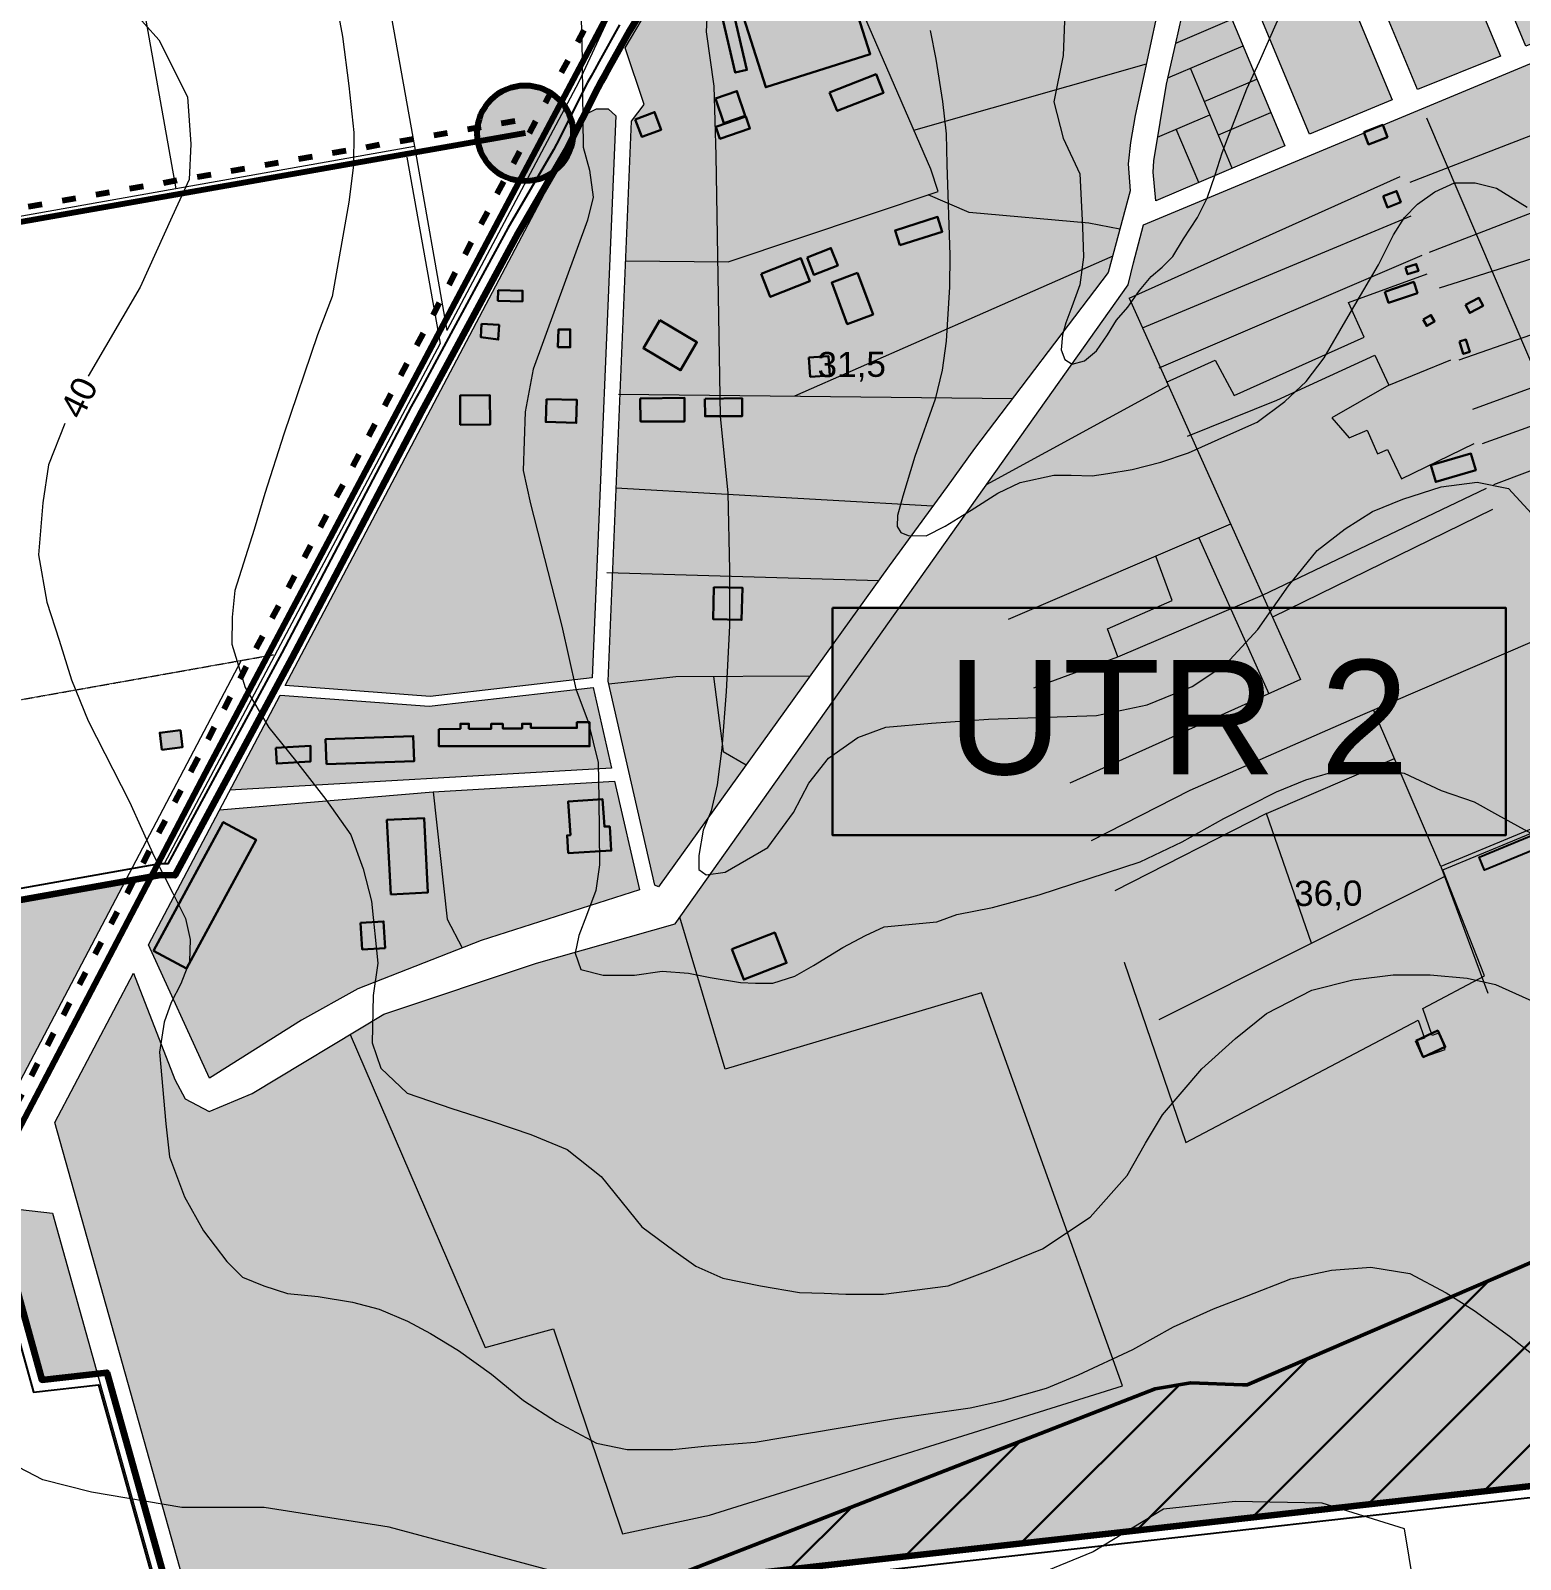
# Model space of a CAD drawing. Header units: metres. Extents: x 783184 to 1587399, y 282652 to 580595.
# Drawn here: x 786606 to 787257, y 288740 to 289409 of the extents above; entities that cross this region are included whole.
import ezdxf

# ---------------------------------------------------------------- set-up
doc = ezdxf.new("R2010")
doc.units = ezdxf.units.M
doc.header["$LTSCALE"] = 0.5
doc.linetypes.add('ACAD_ISO03W100', pattern=[30, 12, -18])
doc.linetypes.add('CACHE', pattern=[0.375, 0.25, -0.125])
for name, color, linetype in [('atrageri in intravilan', 18, 'CONTINUOUS'), ('cladiri', 18, 'CONTINUOUS'), ('curbe  de nivelI', 7, 'CONTINUOUS'), ('Limita intravilan existent', 1, 'CONTINUOUS'), ('Limita intravilan propus', 5, 'CONTINUOUS'), ('locuinte si functiuni complementare', 51, 'CONTINUOUS'), ('proprietati extravilan', 7, 'CONTINUOUS'), ('strazi', 7, 'CONTINUOUS'), ('UTR-uri', 7, 'CONTINUOUS'), ('zona unitati industriale depozite', 15, 'CONTINUOUS')]:
    doc.layers.add(name, color=color, linetype=linetype)
doc.layers.add('cote de nivel', color=1, linetype='CONTINUOUS', lineweight=211)
doc.layers.add('Limite proprietati', color=7, linetype='CONTINUOUS', lineweight=5)
doc.styles.add('arial', font='arial.ttf')
doc.styles.add('WMF-Arial0', font='arial.ttf')

msp = doc.modelspace()

# ---------------------------------------------------------------- hatches: boundary and pattern name
at = {"layer": 'atrageri in intravilan', "lineweight": 30, "true_color": 0xffff66}
h = msp.add_hatch(color=51, dxfattribs=at)
h.paths.add_polyline_path([(788421.64848, 288692.34074), (788480.03939, 288685.23104), (788449.1149, 288431.12827), (788390.72823, 288438.17795)], flags=16)
h.paths.add_polyline_path([(789205.99579, 288962.99819), (789206, 288963), (789194.05, 288959.03), (789118.207, 288933.778), (789071.37, 288918.21), (789063.31, 288915.83), (789063.613, 288971.336), (789059.614, 288971.072), (788878.326, 288895.203), (788871.44, 288900.603), (788821.57, 288906.577), (788802.624, 288908.883), (788764.734, 288913.497), (788745.789, 288915.803), (788582.041, 288935.74), (788591.617, 289015.501), (788597.377, 289062.912), (788612.11, 289183.987), (788548.504, 289191.669), (788549.12, 289195.57), (788417.838, 289211.524), (788386.476, 289215.337), (788337.294, 289221.283), (788180.494, 289240.381), (788241.358, 289454.166), (788249.192, 289481.68), (788250.642, 289486.73), (788238.148, 289487.851), (788204.822, 289647.766), (788204.006, 289651.681), (788195.829, 289690.918), (788190.628, 289715.876), (788185.41, 289740.28), (788184.617, 289744.119), (788170.796, 289811.038), (788159.088, 289808.422), (788015.651, 289776.364), (788001.381, 289773.174), (787997.65, 289783.17), (787988.318, 289807.209), (787796.905, 289764.427), (787791.294, 289789.502), (787787.44, 289815.376), (787783.407, 289841.652), (787965.934, 289882.487), (787958.828, 289908.791), (787779.305, 289868.339), (787774.014, 289867.525), (787775.49, 289856.71), (787778.47, 289834.84), (787781.595, 289811.913), (787571.421, 289740.26), (787553.383, 289732.746), (787631.7, 289544.64), (787608.84, 289535.63), (787585.93, 289526.6), (787507.97, 289713.83), (787485.19, 289704.34), (787562.96, 289517.54), (787539.94, 289508.47), (787462.35, 289694.83), (787439.456, 289685.291), (787416.51, 289675.73), (787393.51, 289666.152), (787370.45, 289656.55), (787447.31, 289471.95), (787424.013, 289462.769), (787400.66, 289453.563), (787353.79, 289435.09), (787277.67, 289617.9), (787254.34, 289608.18), (787230.941, 289598.435), (787227.248, 289596.898), (787302.946, 289415.079), (787293.898, 289411.453), (787322.221, 289346.791), (787339.603, 289307.461), (787348.5, 289287.332), (787353.755, 289275.441), (787362.648, 289255.319), (787366.286, 289247.087), (787370.733, 289237.026), (787375.179, 289226.965), (787378.817, 289218.733), (787396.806, 289178.031), (787419.66, 289126.319), (787421.614, 289122.792), (787422.725, 289116.6), (787422.329, 289110.251), (787419.868, 289103.345), (787415.979, 289097.709), (787407.148, 289092.62), (787379.317, 289080.333), (787336.945, 289062.896), (787372.257, 288980.26), (787394.829, 288927.44), (787379.415, 288920.793), (787137.935, 288816.67), (787135.86, 288816.74), (787113.375, 288817.502), (787097.78, 288814.971), (786878.037, 288729.341), (787074.636, 288751.44), (787346.292, 288781.976), (787350.201, 288782.834), (787343.791, 288812.025), (787337.209, 288841.996), (787328.51, 288881.613), (787408.973, 288915.919), (787399.226, 288938.991), (787954.426, 289063.877), (787972.85, 288984.98), (787979.83, 288955.093), (787990.289, 288910.303), (787995.266, 288888.988), (787998.75, 288874.072), (788014.409, 288807.013), (788023.518, 288768.009), (787999.667, 288683.724), (787978.846, 288610.144), (787939.732, 288471.919), (787930.909, 288440.739), (787923.6, 288414.91), (787921.44, 288407.26), (787907.12, 288356.65), (787904.95, 288349), (787897.604, 288323.044), (787879.159, 288257.859), (787874.035, 288239.752), (787885.501, 288238.721), (788061.315, 288216.773), (788230.544, 288195.648), (788429.101, 288171.667), (788468.816, 288166.871), (788478.741, 288165.672), (788498.598, 288163.274), (788537.02102, 288158.63362), (788569.95822, 288426.65355), (788652.68151, 288416.6228), (788619.74931, 288148.64246), (788677.3, 288141.692), (788756.723, 288132.099), (788789.7, 288128.12), (788796.65, 288127.28), (788827.275, 288123.567), (788926.553, 288111.576), (789012.881, 288137.047), (789068.127, 288129.499), (789083.31118, 288121.55122), (789094.455, 288127.807), (789103.075, 288132.453), (789127.634, 288124.887), (789151.132, 288132.626), (789166.299, 288150.252), (789179.942, 288183.009), (789176.819, 288188.874), (789190.756, 288226.037), (789195.26, 288239.75), (789204.279, 288273.374), (789226.302, 288332.092), (789286.986, 288459.931), (789309.743, 288523.326), (789311.277, 288576.843), (789242.532, 288741.085)])
at = {"layer": 'atrageri in intravilan', "lineweight": 30}
h = msp.add_hatch(dxfattribs=at)
h.set_pattern_fill('ANSI31', color=6, scale=10, style=0)
h.set_pattern_definition([(45, (11292.32, 0), (-22.4506403, 22.4506403), [])])
h.paths.add_polyline_path([(788591.617, 289015.501), (788597.377, 289062.912), (788612.11, 289183.987), (788548.504, 289191.669), (788549.12, 289195.57), (788417.838, 289211.524), (788386.476, 289215.337), (788337.294, 289221.283), (788180.494, 289240.381), (788241.358, 289454.166), (788249.192, 289481.68), (788250.642, 289486.73), (788238.148, 289487.851), (788204.822, 289647.766), (788204.006, 289651.681), (788195.829, 289690.918), (788190.628, 289715.876), (788185.41, 289740.28), (788184.617, 289744.119), (788170.796, 289811.038), (788159.088, 289808.422), (788015.651, 289776.364), (788001.381, 289773.174), (787997.65, 289783.17), (787988.318, 289807.209), (787796.905, 289764.427), (787791.294, 289789.502), (787787.44, 289815.376), (787783.407, 289841.652), (787965.934, 289882.487), (787958.828, 289908.791), (787779.305, 289868.339), (787774.014, 289867.525), (787775.49, 289856.71), (787778.47, 289834.84), (787781.595, 289811.913), (787571.421, 289740.26), (787553.383, 289732.746), (787631.7, 289544.64), (787608.84, 289535.63), (787585.93, 289526.6), (787507.97, 289713.83), (787485.19, 289704.34), (787562.96, 289517.54), (787539.94, 289508.47), (787462.35, 289694.83), (787439.456, 289685.291), (787416.51, 289675.73), (787393.51, 289666.152), (787370.45, 289656.55), (787447.31, 289471.95), (787424.013, 289462.769), (787400.66, 289453.563), (787353.79, 289435.09), (787277.67, 289617.9), (787254.34, 289608.18), (787230.941, 289598.435), (787227.248, 289596.898), (787302.946, 289415.079), (787293.898, 289411.453), (787322.221, 289346.791), (787339.603, 289307.461), (787348.5, 289287.332), (787353.755, 289275.441), (787362.648, 289255.319), (787366.286, 289247.087), (787370.733, 289237.026), (787375.179, 289226.965), (787378.817, 289218.733), (787396.806, 289178.031), (787419.66, 289126.319), (787421.614, 289122.792), (787422.725, 289116.6), (787422.329, 289110.251), (787419.868, 289103.345), (787415.979, 289097.709), (787407.148, 289092.62), (787379.317, 289080.333), (787336.945, 289062.896), (787372.257, 288980.26), (787394.829, 288927.44), (787379.415, 288920.793), (787137.935, 288816.67), (787135.86, 288816.74), (787113.375, 288817.502), (787097.78, 288814.971), (786878.037, 288729.341), (787074.636, 288751.44), (787346.292, 288781.976), (787350.201, 288782.834), (787343.791, 288812.025), (787337.209, 288841.996), (787328.51, 288881.613), (787408.973, 288915.919), (787399.226, 288938.991), (787954.426, 289063.877), (787972.85, 288984.98), (787979.83, 288955.093), (787990.289, 288910.303), (787995.266, 288888.988), (787998.75, 288874.072), (788014.409, 288807.013), (788023.518, 288768.009), (787999.667, 288683.724), (787978.846, 288610.144), (787939.732, 288471.919), (787930.909, 288440.739), (787923.6, 288414.91), (787921.44, 288407.26), (787907.12, 288356.65), (787904.95, 288349), (787897.604, 288323.044), (787879.159, 288257.859), (787874.035, 288239.752), (787885.501, 288238.721), (788061.315, 288216.773), (788230.544, 288195.648), (788429.101, 288171.667), (788468.816, 288166.871), (788478.741, 288165.672), (788498.598, 288163.274), (788537.02102, 288158.63362), (788569.95822, 288426.65355), (788652.68151, 288416.6228), (788619.74931, 288148.64246), (788677.3, 288141.692), (788756.723, 288132.099), (788789.7, 288128.12), (788796.65, 288127.28), (788827.275, 288123.567), (788926.553, 288111.576), (789012.881, 288137.047), (789068.127, 288129.499), (789086.82378, 288119.71264), (789103.075, 288132.453), (789127.634, 288124.887), (789151.132, 288132.626), (789166.299, 288150.252), (789179.942, 288183.009), (789176.819, 288188.874), (789190.756, 288226.037), (789204.279, 288273.374), (789226.302, 288332.092), (789286.986, 288459.931), (789309.743, 288523.326), (789311.277, 288576.843), (789242.30106, 288742.48767), (789215.76073, 288903.68805), (789205.99508, 288962.99788), (789206, 288963), (789194.05, 288959.03), (789118.207, 288933.778), (789071.37, 288918.21), (789063.31, 288915.83), (789063.613, 288971.336), (789059.614, 288971.072), (788878.326, 288895.203), (788871.44, 288900.603), (788821.57, 288906.577), (788802.624, 288908.883), (788783.679, 288911.19), (788764.734, 288913.497), (788745.789, 288915.803), (788582.041, 288935.74)])
h.paths.add_polyline_path([(788421.64848, 288692.34074), (788480.03939, 288685.23104), (788449.1149, 288431.12827), (788390.72823, 288438.17795)], flags=16)
at = {"layer": 'cladiri', "lineweight": 30}
for color, points in [(0, [(786973.10299, 289398.50219), (786961.15313, 289436.09524), (786915.49181, 289421.58069), (786927.44167, 289383.98764)]), (0, [(786978.89836, 289381.542), (786975.70936, 289389.73039), (786955.30016, 289381.78196), (786958.73825, 289373.69058)]), (256, [(786917.3088, 289165.11758), (786904.78533, 289165.47563), (786904.38614, 289151.51301), (786916.90961, 289151.15496)]), (256, [(786671.50831, 289102.89074), (786662.50596, 289101.78444), (786663.41938, 289094.35158), (786672.42173, 289095.45788)]), (256, [(786859.21429, 289060.78944), (786856.88662, 289060.78944), (786856.03697, 289072.79318), (786840.98545, 289071.7278), (786842.02511, 289057.03969), (786840.58357, 289056.93766), (786841.06389, 289049.12756), (786859.8604, 289050.28355)]), (256, [(786931.3623, 289014.41443), (786912.67365, 289007.14115), (786917.83515, 288993.87872), (786936.52379, 289001.152)]), (0, [(787211.67012, 288967.15684), (787214.94636, 288960.00175), (787224.56152, 288964.40443), (787221.28528, 288971.55952)])]:
    msp.add_hatch(color=color, dxfattribs=at).paths.add_polyline_path(points)
h = msp.add_hatch(color=0, dxfattribs=at)
h.paths.add_polyline_path([(786873.27035, 289362.31119), (786881.68299, 289365.46285), (786878.80975, 289373.13232), (786870.39711, 289369.98066)])
h.paths.add_polyline_path([(786907.37731, 289419.11927), (786914.09735, 289390.4342), (786919.22326, 289391.63504), (786912.50322, 289420.32012)])
h = msp.add_hatch(color=0, dxfattribs=at)
h.paths.add_polyline_path([(786914.83436, 289382.36439), (786905.41919, 289379.1653), (786909.08983, 289368.36234), (786918.50499, 289371.56143)])
h.paths.add_polyline_path([(786905.6176, 289366.77658), (786907.40959, 289361.50264), (786920.50633, 289365.95266), (786918.71434, 289371.2266)])
h = msp.add_hatch(color=0, dxfattribs=at)
h.paths.add_polyline_path([(787197.19515, 289367.52753), (787189.00733, 289364.37039), (787191.05761, 289359.05312), (787199.24543, 289362.21026)])
h.paths.add_polyline_path([(787203.24102, 289338.62959), (787197.35156, 289336.33348), (787199.23027, 289331.51465), (787205.11972, 289333.81076)])
h.paths.add_polyline_path([(787211.865, 289306.73175), (787207.11601, 289305.26326), (787208.04361, 289302.26345), (787212.79261, 289303.73194)])
h.paths.add_polyline_path([(787210.75096, 289298.91569), (787198.1315, 289294.63822), (787199.77664, 289289.78468), (787212.39611, 289294.06215)])
h.paths.add_polyline_path([(787235.75139, 289223.83415), (787218.25421, 289218.74899), (787220.36187, 289211.49686), (787237.85906, 289216.58203)])
h = msp.add_hatch(color=256, dxfattribs=at)
h.paths.add_polyline_path([(787002.55394, 289327.36516), (786984.02044, 289321.41691), (786986.10943, 289314.90808), (787004.64292, 289320.85632)])
h.paths.add_polyline_path([(786967.57409, 289302.87444), (786956.27604, 289298.65177), (786963.07326, 289280.46536), (786974.3713, 289284.68803)])
h.paths.add_polyline_path([(786958.91802, 289306.04584), (786955.94124, 289313.69132), (786945.52562, 289309.63599), (786948.50239, 289301.99051)])
h.paths.add_polyline_path([(786942.81597, 289309.26303), (786925.46645, 289302.38277), (786929.44088, 289292.36069), (786946.7904, 289299.24095)])
h.paths.add_polyline_path([(786954.86738, 289266.47104), (786946.33649, 289265.92894), (786946.87768, 289257.41243), (786955.40857, 289257.95453)])
h.paths.add_polyline_path([(786917.12139, 289248.07619), (786900.79325, 289247.85583), (786900.89674, 289240.18771), (786917.12139, 289240.18771)])
h.paths.add_polyline_path([(786891.90151, 289248.29275), (786872.52363, 289247.89719), (786872.72708, 289237.93066), (786891.90151, 289237.93066)])
h.paths.add_polyline_path([(786897.37992, 289272.53649), (786881.14048, 289282.11656), (786873.9356, 289269.90337), (786890.17504, 289260.3233)])
h = msp.add_hatch(color=256, dxfattribs=at)
h.paths.add_polyline_path([(786810.87428, 289280.07446), (786803.20709, 289280.5148), (786802.87329, 289274.70273), (786810.50992, 289273.73037)])
h.paths.add_polyline_path([(786821.15322, 289295.07339), (786810.48824, 289295.35412), (786810.36449, 289290.65299), (786821.02947, 289290.37227)])
h = msp.add_hatch(color=0, dxfattribs=at)
h.paths.add_polyline_path([(787218.305, 289284.42391), (787214.8887, 289282.52781), (787216.48883, 289279.64478), (787219.90513, 289281.54088)])
h.paths.add_polyline_path([(787233.59198, 289273.73131), (787230.76608, 289272.85128), (787232.4439, 289267.46354), (787235.2698, 289268.34357)])
h.paths.add_polyline_path([(787239.26932, 289291.93219), (787233.397, 289288.81928), (787235.22813, 289285.36495), (787241.10045, 289288.47786)])
h = msp.add_hatch(color=256, dxfattribs=at)
h.paths.add_polyline_path([(786806.82732, 289249.38164), (786793.76303, 289249.24001), (786793.90156, 289236.46124), (786806.96585, 289236.60287)])
h.paths.add_polyline_path([(786844.91392, 289247.29496), (786831.56884, 289247.71205), (786831.25619, 289237.70841), (786844.60127, 289237.29133)])
h.paths.add_polyline_path([(786841.9937, 289278.13101), (786836.85146, 289278.13101), (786836.5744, 289270.35242), (786841.9937, 289270.35242)])
h = msp.add_hatch(color=256, dxfattribs=at)
h.paths.add_polyline_path([(786728.44143, 289096.06078), (786713.24189, 289095.1432), (786713.65386, 289088.31914), (786728.44143, 289089.23025)])
h.paths.add_polyline_path([(786773.33273, 289100.35457), (786734.9728, 289098.92767), (786735.37902, 289088.00707), (786773.73895, 289089.43398)])
h.paths.add_polyline_path([(786850.39232, 289106.40443), (786844.90468, 289106.40443), (786844.90468, 289103.8907), (786824.78271, 289103.8907), (786824.78271, 289105.71865), (786820.89463, 289105.71865), (786820.89463, 289103.66211), (786812.4332, 289103.66211), (786812.4332, 289105.71865), (786807.40363, 289105.71865), (786807.40363, 289103.54821), (786797.68436, 289103.54821), (786797.68436, 289105.71865), (786793.91264, 289105.71865), (786793.91264, 289103.54821), (786784.53692, 289103.43352), (786784.53692, 289095.89314), (786850.39232, 289095.89314)])
h = msp.add_hatch(color=256, dxfattribs=at)
h.paths.add_polyline_path([(786778.02565, 289064.47291), (786761.80873, 289063.65586), (786763.44893, 289031.10095), (786779.66585, 289031.918)])
h.paths.add_polyline_path([(786760.36063, 289019.27505), (786750.30888, 289018.70076), (786751.01921, 289007.07652), (786761.02491, 289007.64818)])
h.paths.add_polyline_path([(786704.6207, 289054.9948), (786690.26066, 289062.76635), (786659.81727, 289006.51392), (786674.17731, 288998.74238)])
at = {"layer": 'locuinte si functiuni complementare', "lineweight": 30}
h = msp.add_hatch(color=256, dxfattribs=at)
h.paths.add_polyline_path([(787225.09324, 289591.66708), (787187.36716, 289575.96039), (787259.77257, 289402.05243), (787297.68435, 289417.3097)])
h.paths.add_polyline_path([(787176.29005, 289571.34859), (787140.24964, 289556.34362), (787212.4095, 289383.0223), (787248.63688, 289397.57819)])
h.paths.add_polyline_path([(787129.17141, 289551.73136), (787103.25748, 289540.94247, 0.301780624), (787097.7235, 289525.61293), (787165.22512, 289363.48019), (787201.29492, 289378.49736)])
h = msp.add_hatch(color=256, dxfattribs=at)
h.paths.add_polyline_path([(786904.57587, 289126.3198), (786888.09, 289126.22), (786858.79192, 289123.0641), (786878.90931, 289035.15994), (786880.55501, 289034.47153), (786918.85302, 289087.72318), (786908.89, 289093.54)])
h.paths.add_polyline_path([(786946.79509, 289126.57537), (786904.57587, 289126.3198), (786908.89, 289093.54), (786918.85302, 289087.72318)])
h.paths.add_polyline_path([(786976.85081, 289168.3665), (786860.48298, 289171.71679), (786858.48987, 289124.3839), (786858.79192, 289123.0641), (786888.09, 289126.22), (786946.79509, 289126.57537)])
h.paths.add_polyline_path([(787000.54386, 289201.03581), (786862.04909, 289208.90907), (786860.48298, 289171.71679), (786976.85081, 289168.3665), (786981.46693, 289174.785)])
h.paths.add_polyline_path([(787035.3575, 289247.93382), (786863.77037, 289249.78658), (786862.04909, 289208.90907), (787000.54386, 289201.03581), (787006.71706, 289209.53045), (787018.70746, 289226.02983)])
h.paths.add_polyline_path([(787077.20269, 289302.9833), (787079.13496, 289310.19465), (786940.03963, 289248.96304), (787035.3575, 289247.93382)])
h.paths.add_polyline_path([(787079.13496, 289310.19465), (787082.28633, 289321.9557), (787068.73868, 289324.54549), (787016.36663, 289329.22464), (786998.44036, 289336.99552), (786972.33214, 289328.23467), (786910.94479, 289307.6356), (786866.22424, 289308.06164), (786863.77037, 289249.78658), (786940.03963, 289248.96304)])
h.paths.add_polyline_path([(787085.85489, 289350.48846), (787086.90531, 289359.9187), (787088.89754, 289371.63715), (787092.4743, 289387.81596), (787093.86582, 289394.29739), (786992.18236, 289365.31408), (786999.60247, 289348.23247), (787002.87391, 289338.48324), (786998.44036, 289336.99552), (787016.36663, 289329.22464), (787068.73868, 289324.54549), (787082.28633, 289321.9557), (787086.77479, 289338.70687)])
h.paths.add_polyline_path([(787093.86582, 289394.29739), (787101.38939, 289429.34054), (787102.15893, 289444.78211), (787100.30584, 289458.85056), (787100.62443, 289464.40921), (787092.78916, 289486.42305), (787090.14647, 289498.88147), (787086.7745, 289508.92506), (787071.73122, 289499.67118), (787056.01317, 289489.57526), (787069.41608, 289477.07979), (787079.77232, 289455.52524), (786972.95846, 289409.56887), (786992.18236, 289365.31408)])
h.paths.add_polyline_path([(787079.77232, 289455.52524), (787069.41608, 289477.07979), (787056.01317, 289489.57526), (787030.08091, 289469.78324), (787028.11385, 289466.10648), (786997.92555, 289438.59794), (786969.31554, 289417.95512), (786972.95846, 289409.56887)])
at = {"layer": 'locuinte si functiuni complementare', "linetype": 'ByBlock', "lineweight": 30}
h = msp.add_hatch(color=51, dxfattribs=at)
h.paths.add_polyline_path([(787106.91638, 289365.63294), (787098.78292, 289362.15031), (787097.07652, 289351.85773), (787096.78871, 289346.92668), (787098.03539, 289334.30989), (787116.87445, 289342.3765)])
h.paths.add_polyline_path([(787121.62882, 289371.93259), (787106.91638, 289365.63294), (787116.87445, 289342.3765), (787131.35301, 289348.57601)])
h.paths.add_polyline_path([(787142.18921, 289387.58915), (787119.20738, 289377.74866), (787131.35301, 289348.57601), (787154.33485, 289358.4165)])
h.paths.add_polyline_path([(787113.13456, 289392.33498), (787103.25376, 289388.10417), (787102.6231, 289385.31332), (787098.78292, 289362.15031), (787121.62882, 289371.93259)])
h.paths.add_polyline_path([(787136.11639, 289402.17547), (787113.13456, 289392.33498), (787119.20738, 289377.74866), (787142.18921, 289387.58915)])
h.paths.add_polyline_path([(787136.11639, 289402.17547), (787131.27351, 289413.80761), (787106.68269, 289403.27817), (787103.25376, 289388.10417)])
h.paths.add_polyline_path([(787123.8018, 289431.75395), (787111.98345, 289426.83353), (787106.68269, 289403.27817), (787131.27351, 289413.80761)])
at = {"layer": 'locuinte si functiuni complementare', "lineweight": 30}
h = msp.add_hatch(color=256, dxfattribs=at)
h.paths.add_polyline_path([(786615.57135, 288891.68451), (786601.60011, 288893.37146), (786593.93842, 288879.76562), (786610.952, 288818.891), (786635.15039, 288821.63195)])
h.paths.add_polyline_path([(786834.67376, 288841.17512), (786804.79557, 288832.98426), (786745.70355, 288969.79602), (786702.91862, 288944.07344), (786684.14686, 288936.20982), (786673.62226, 288941.79953), (786669.07108, 288950.23182), (786651.03599, 288996.68021), (786616.60404, 288931.33892), (786690.0208, 288669.82152, 0.455149755), (786698.19687, 288665.94387), (786814.19383, 288716.55371, -0.479514746), (786822.48101, 288712.2093), (786823.17041, 288708.6948), (786878.037, 288729.341), (787097.78, 288814.971), (787113.375, 288817.502), (787135.86, 288816.74), (787137.935, 288816.67), (787379.415, 288920.793), (787394.829, 288927.44), (787372.257, 288980.26), (787336.945, 289062.896), (787379.317, 289080.333), (787407.148, 289092.62), (787415.979, 289097.709), (787419.868, 289103.345), (787422.329, 289110.251), (787422.725, 289116.6), (787421.614, 289122.792), (787419.66, 289126.319), (787396.806, 289178.031), (787378.817, 289218.733), (787375.179, 289226.965), (787370.733, 289237.026), (787366.286, 289247.087), (787362.648, 289255.319), (787353.755, 289275.441), (787348.5, 289287.332), (787339.603, 289307.461), (787322.221, 289346.791), (787295.28402, 289408.28869), (787092.65731, 289323.88738), (787088.21625, 289307.3131), (787085.90369, 289297.61874), (786889.83432, 289021.12359), (786909.71095, 288954.77482), (787021.75047, 288988.15186), (787083.47768, 288816.19588), (786902.9045, 288759.68358), (786864.83086, 288751.49272)])
h = msp.add_hatch(color=256, dxfattribs=at)
h.paths.add_polyline_path([(786861.89348, 289371.59871), (786858.49726, 289374.61186), (786853.41967, 289374.61186), (786849.01894, 289372.39118), (786717.28812, 289122.40645), (786780.7689, 289117.69373), (786851.54166, 289125.76101)])
h.paths.add_polyline_path([(786851.94875, 289121.58805), (786780.21662, 289113.41142), (786715.09569, 289118.24589), (786693.19368, 289076.68259), (786860.01253, 289086.35286)])
h.paths.add_polyline_path([(786861.32465, 289080.61947), (786782.04892, 289076.02396), (786788.12947, 289020.22472), (786794.76913, 289007.6932), (786803.01315, 289010.90773), (786872.2057, 289033.07411)])
h = msp.add_hatch(color=256, dxfattribs=at)
h.paths.add_polyline_path([(786647.16052, 289036.67034), (786408.14782, 288994.19986), (786428.65318, 288878.91077), (786578.16094, 288905.50213)])
h.paths.add_polyline_path([(786393.03914, 289079.14671), (786319.67667, 289066.09843), (786319.76, 289065.63), (786266.739, 289056.2), (786314.55773, 288787.34487), (786440.94108, 288809.82347)])
h.paths.add_polyline_path([(786380.17206, 289283.57713), (786284.03, 289266.48), (786319.67667, 289066.09843), (786415.81174, 289083.19705)])
at = {"layer": 'strazi', "lineweight": 80}
msp.add_hatch(color=255, dxfattribs=at).paths.add_polyline_path([(786843.15912, 289363.88824, 1), (786801.27706, 289363.88824, 1)])
at = {"layer": 'UTR-uri', "lineweight": 30}
msp.add_hatch(color=255, dxfattribs=at).paths.add_polyline_path([(787250.97571, 289056.95231), (787250.97571, 289156.4544), (786956.66333, 289156.4544), (786956.66333, 289056.95231)])
at = {"layer": 'zona unitati industriale depozite', "lineweight": 30}
msp.add_hatch(color=256, dxfattribs=at).paths.add_polyline_path([(786874.22875, 289376.44542), (786868.79652, 289369.14888), (786866.22424, 289308.06164), (786910.94479, 289307.6356), (786972.33214, 289328.23467), (787002.87391, 289338.48324), (786999.60247, 289348.23247), (786969.31554, 289417.95512), (786963.80371, 289440.15405), (786878.87339, 289422.98419), (786866.0255, 289401.26351)])
h = msp.add_hatch(color=256, dxfattribs=at)
h.paths.add_polyline_path([(786782.04892, 289076.02396), (786688.66406, 289068.08675), (786657.58038, 289009.09947), (786684.25584, 288950.78606), (786724.46838, 288976.1102), (786749.12306, 288989.89478), (786794.76913, 289007.6932), (786788.12947, 289020.22472)])
h.paths.add_polyline_path([(786889.83432, 289021.12359), (786887.80453, 289018.26119), (786827.27256, 289001.06618), (786760.48992, 288978.68569), (786745.70355, 288969.79602), (786804.79557, 288832.98426), (786834.67376, 288841.17512), (786864.83086, 288751.49272), (786902.9045, 288759.68358), (787083.47768, 288816.19588), (787021.75047, 288988.15186), (786909.71095, 288954.77482)])

# ---------------------------------------------------------------- linework, layer by layer
at = {"layer": 'cladiri', "color": 0, "lineweight": 30}
for points in [[(786915.49181, 289421.58069), (786961.15313, 289436.09524), (786973.10299, 289398.50219), (786927.44167, 289383.98764), (786915.49181, 289421.58069)], [(786907.37731, 289419.11927), (786914.09735, 289390.4342), (786919.22326, 289391.63504), (786912.50322, 289420.32012), (786907.37731, 289419.11927)], [(786955.30016, 289381.78196), (786975.70936, 289389.73039), (786978.89836, 289381.542), (786958.73825, 289373.69058), (786955.30016, 289381.78196)], [(786905.41919, 289379.1653), (786909.08983, 289368.36234), (786918.50499, 289371.56143), (786914.83436, 289382.36439), (786905.41919, 289379.1653)], [(786870.39711, 289369.98066), (786878.80975, 289373.13232), (786881.68299, 289365.46285), (786873.27035, 289362.31119), (786870.39711, 289369.98066)], [(786905.6176, 289366.77658), (786918.71434, 289371.2266), (786920.50633, 289365.95266), (786907.40959, 289361.50264), (786905.6176, 289366.77658)], [(787189.00733, 289364.37039), (787197.19515, 289367.52753), (787199.24543, 289362.21026), (787191.05761, 289359.05312), (787189.00733, 289364.37039)], [(787197.35156, 289336.33348), (787203.24102, 289338.62959), (787205.11972, 289333.81076), (787199.23027, 289331.51465), (787197.35156, 289336.33348)], [(787207.11601, 289305.26326), (787211.865, 289306.73175), (787212.79261, 289303.73194), (787208.04361, 289302.26345), (787207.11601, 289305.26326)], [(787198.1315, 289294.63822), (787210.75096, 289298.91569), (787212.39611, 289294.06215), (787199.77664, 289289.78468), (787198.1315, 289294.63822)], [(787233.397, 289288.81928), (787239.26932, 289291.93219), (787241.10045, 289288.47786), (787235.22813, 289285.36495), (787233.397, 289288.81928)], [(787214.8887, 289282.52781), (787218.305, 289284.42391), (787219.90513, 289281.54088), (787216.48883, 289279.64478), (787214.8887, 289282.52781)], [(787230.76608, 289272.85128), (787232.4439, 289267.46354), (787235.2698, 289268.34357), (787233.59198, 289273.73131), (787230.76608, 289272.85128)], [(787218.25421, 289218.74899), (787235.75139, 289223.83415), (787237.85906, 289216.58203), (787220.36187, 289211.49686), (787218.25421, 289218.74899)], [(787211.67012, 288967.15684), (787221.28528, 288971.55952), (787224.56152, 288964.40443), (787214.94636, 288960.00175), (787211.67012, 288967.15684)]]:
    msp.add_lwpolyline(points, dxfattribs=at)
at = {"layer": 'cladiri', "lineweight": 30}
for points in [[(786986.10943, 289314.90808), (787004.64292, 289320.85632), (787002.55394, 289327.36516), (786984.02044, 289321.41691), (786986.10943, 289314.90808)], [(786945.52562, 289309.63599), (786955.94124, 289313.69132), (786958.91802, 289306.04584), (786948.50239, 289301.99051), (786945.52562, 289309.63599)], [(786925.46645, 289302.38277), (786942.81597, 289309.26303), (786946.7904, 289299.24095), (786929.44088, 289292.36069), (786925.46645, 289302.38277)], [(786967.57409, 289302.87444), (786974.3713, 289284.68803), (786963.07326, 289280.46536), (786956.27604, 289298.65177), (786967.57409, 289302.87444)], [(786810.48824, 289295.35412), (786821.15322, 289295.07339), (786821.02947, 289290.37227), (786810.36449, 289290.65299), (786810.48824, 289295.35412)], [(786803.20709, 289280.5148), (786810.87428, 289280.07446), (786810.50992, 289273.73037), (786802.87329, 289274.70273), (786803.20709, 289280.5148)], [(786836.5744, 289270.35242), (786836.85146, 289278.13101), (786841.9937, 289278.13101), (786841.9937, 289270.35242), (786836.5744, 289270.35242)], [(786881.14048, 289282.11656), (786897.37992, 289272.53649), (786890.17504, 289260.3233), (786873.9356, 289269.90337), (786881.14048, 289282.11656)], [(786946.33649, 289265.92894), (786946.87768, 289257.41243), (786955.40857, 289257.95453), (786954.86738, 289266.47104), (786946.33649, 289265.92894)], [(786793.90156, 289236.46124), (786793.76303, 289249.24001), (786806.82732, 289249.38164), (786806.96585, 289236.60287), (786793.90156, 289236.46124)], [(786831.56884, 289247.71205), (786844.91392, 289247.29496), (786844.60127, 289237.29133), (786831.25619, 289237.70841), (786831.56884, 289247.71205)], [(786872.52363, 289247.89719), (786891.90151, 289248.29275), (786891.90151, 289237.93066), (786872.72708, 289237.93066), (786872.52363, 289247.89719)], [(786900.89674, 289247.85722), (786917.12139, 289248.07619), (786917.12139, 289240.18771), (786900.89674, 289240.18771), (786900.79325, 289247.85583)], [(786904.78533, 289165.47563), (786917.3088, 289165.11758), (786916.90961, 289151.15496), (786904.38614, 289151.51301), (786904.78533, 289165.47563)], [(786784.53692, 289103.43352), (786793.91264, 289103.54821), (786793.91264, 289105.71865), (786797.68436, 289105.71865), (786797.68436, 289103.54821), (786807.40363, 289103.54821), (786807.40363, 289105.71865), (786812.4332, 289105.71865), (786812.4332, 289103.66211), (786820.89463, 289103.66211), (786820.89463, 289105.71865), (786824.78271, 289105.71865), (786824.78271, 289103.8907), (786844.90468, 289103.8907), (786844.90468, 289106.40443), (786850.39232, 289106.40443), (786850.39232, 289095.89314), (786784.53692, 289095.89314), (786784.53692, 289103.43352)], [(786735.37902, 289088.00707), (786773.73895, 289089.43398), (786773.33273, 289100.35457), (786734.9728, 289098.92767), (786735.37902, 289088.00707)], [(786713.24189, 289095.1432), (786728.44143, 289096.06078), (786728.44143, 289089.23025), (786713.65386, 289088.31914), (786713.24189, 289095.1432)], [(786841.06389, 289049.12756), (786859.8604, 289050.28355), (786859.21429, 289060.78944), (786856.88662, 289060.78944), (786856.03697, 289072.79318), (786840.98545, 289071.7278), (786842.02511, 289057.03969), (786840.58357, 289056.93766), (786841.06389, 289049.12756)], [(786763.44893, 289031.10095), (786761.80873, 289063.65586), (786778.02565, 289064.47291), (786779.66585, 289031.918), (786763.44893, 289031.10095)], [(786659.81727, 289006.51392), (786690.26066, 289062.76635), (786704.6207, 289054.9948), (786674.17731, 288998.74238), (786659.81727, 289006.51392)], [(786750.30888, 289018.70076), (786760.36063, 289019.27505), (786761.02491, 289007.64818), (786751.01921, 289007.07652), (786750.30888, 289018.70076)], [(786912.67365, 289007.14115), (786931.3623, 289014.41443), (786936.52379, 289001.152), (786917.83515, 288993.87872), (786912.67365, 289007.14115)]]:
    msp.add_lwpolyline(points, dxfattribs=at)
msp.add_lwpolyline([(786663.41938, 289094.35158), (786662.50596, 289101.78444), (786671.50831, 289102.89074), (786672.42173, 289095.45788), (786663.41938, 289094.35158)], close=True, dxfattribs=at)
at = {"layer": 'cladiri', "color": 0, "lineweight": 25}
msp.add_lwpolyline([(787284.79, 289059.56), (787241.74, 289041.78), (787239.39, 289047.46), (787282.44, 289065.23), (787284.79, 289059.56), (787284.79, 289059.56)], dxfattribs=at)
at = {"layer": 'curbe  de nivelI', "color": 21, "lineweight": 5}
for points in [[(786845.95752, 289433.6077), (786847.09753, 289405.202), (786847.64484, 289357.88766), (786850.38118, 289347.76839), (786852.02301, 289336.00818), (786849.5603, 289325.88894), (786825.75174, 289260.6945), (786822.19446, 289242.09693), (786821.37352, 289216.38859), (786824.65717, 289201.89344), (786838.35132, 289148.37026), (786844.37137, 289121.02094), (786849.84411, 289106.52579), (786854.22234, 289088.74873), (786854.49597, 289072.88613), (786854.77364, 289043.99632), (786853.13182, 289032.78309), (786849.02728, 289021.84338), (786845.74362, 289013.0916), (786844.10179, 289005.43377), (786846.5645, 288998.32296), (786856.41547, 288995.86151), (786870.09741, 288995.86151), (786882.13746, 288997.50245), (786893.63025, 288996.68198), (786903.20759, 288994.76752), (786916.34221, 288992.5796), (786922.90952, 288992.30611), (786930.57135, 288992.30611), (786940.14868, 288995.31453), (786948.35782, 288999.9639), (786961.21882, 289007.89522), (786971.06978, 289013.0916), (786979.27892, 289016.92049), (787002.26451, 289019.10845), (787011.02091, 289022.39036), (787026.6183, 289025.39879), (787047.06418, 289030.86677), (787091.1199, 289045.36192), (787109.45363, 289054.1137), (787127.78736, 289064.23294), (787150.77295, 289075.99315), (787163.63395, 289081.18953), (787179.50497, 289085.83893), (787193.7341, 289086.11242), (787206.5951, 289084.19796), (787222.73974, 289076.54017), (787237.24257, 289071.61728), (787247.36716, 289065.87392), (787283.63356, 289045.89143)], [(786738.6948, 289425.93168), (786742.40399, 289406.25496), (786745.12491, 289384.63346), (786747.40748, 289364.24382), (786747.12212, 289349.98534), (786745.12491, 289333.73068), (786737.85551, 289292.55664), (786731.43576, 289275.73164), (786716.74221, 289232.29954), (786708.46792, 289206.34907), (786703.76009, 289190.66474), (786695.31847, 289163.96835), (786694.17817, 289152.3433), (786693.95009, 289140.49031), (786699.87969, 289121.57116), (786710.1425, 289104.01963), (786721.77369, 289089.65932), (786735.02913, 289072.66048), (786745.97616, 289057.16044), (786751.44961, 289042.34421), (786755.0986, 289028.2118), (786757.83536, 289001.08675), (786755.78282, 288986.95434), (786755.32745, 288966.29353), (786759.20451, 288955.12439), (786770.60763, 288944.18316), (786790.22101, 288937.57287), (786808.00987, 288931.87433), (786824.65842, 288926.17576), (786840.62276, 288919.56547), (786855.44685, 288907.71248), (786873.33402, 288885.71133), (786887.24582, 288875.45395), (786896.82447, 288868.61568), (786908.68372, 288863.37302), (786925.1042, 288859.9539), (786942.20884, 288856.99067), (786952.9278, 288856.76269), (786962.50639, 288856.30681), (786978.92693, 288856.30681), (787007.20661, 288859.9539), (787025.90776, 288867.02007), (787048.48698, 288876.13776), (787069.24067, 288890.0422), (787085.43308, 288908.27754), (787093.41528, 288922.40995), (787100.94133, 288934.71882), (787118.07253, 288954.85178), (787132.89656, 288968.0724), (787146.35227, 288979.01363), (787166.19366, 288989.27101), (787184.2106, 288993.82982), (787201.77138, 288995.88131), (787217.96385, 288995.88131), (787234.15626, 288994.51367), (787246.4716, 288991.77837), (787264.03239, 288983.80042)], [(786649.56155, 289418.77077), (786662.07347, 289404.79429), (786674.58533, 289379.78377), (786676.05732, 289359.18689), (786675.32129, 289343.7392), (786667.96139, 289327.55597), (786653.97753, 289296.66063), (786631.16178, 289257.67363)], [(786902.12106, 289423.49675), (786901.41427, 289408.19111), (786904.73568, 289384.52511), (786905.67804, 289354.14929), (786907.56593, 289240.05098), (786910.88144, 289206.72683), (786911.58823, 289172.81892), (786911.58823, 289148.56534), (786910.17465, 289119.8378), (786908.28284, 289094.98708), (786906.16248, 289078.97502), (786903.57096, 289067.67239), (786900.03702, 289059.19541), (786898.15223, 289048.12825), (786898.15223, 289042.00596), (786901.4506, 289039.65126), (786909.69642, 289040.82861), (786928.30854, 289051.6603), (786939.61715, 289066.96595), (786946.21382, 289079.68143), (786954.93091, 289090.74858), (786967.6531, 289099.69651), (786979.90407, 289104.17047), (786999.92977, 289106.05423), (787024.90293, 289107.70256), (787072.02215, 289109.35085), (787094.16816, 289114.06028), (787113.95828, 289122.06633), (787128.56519, 289131.72066), (787142.62807, 289146.89653), (787156.05704, 289165.96974), (787168.54365, 289181.51085), (787180.79462, 289190.92972), (787192.81002, 289198.46479), (787206.00342, 289203.88063), (787222.73075, 289209.29648), (787238.51567, 289211.41574), (787252.18027, 289208.59007), (787265.60925, 289193.99083)], [(787058.23088, 289416.75759), (787057.41953, 289397.90309), (787053.36262, 289377.62943), (787057.41953, 289361.81599), (787064.72191, 289346.20527), (787065.94719, 289322.95819), (787066.35284, 289309.78028), (787064.73013, 289297.61611), (787061.28176, 289288.08748), (787058.64481, 289280.9917), (787057.22486, 289275.72055), (787056.61633, 289269.23301), (787058.2391, 289264.97553), (787061.48458, 289262.94816), (787066.75855, 289264.36731), (787072.03245, 289268.82752), (787076.90071, 289275.72055), (787080.75479, 289282.20812), (787085.82587, 289287.88475), (787090.89695, 289295.18326), (787095.96803, 289301.26535), (787100.83628, 289305.32011), (787105.50172, 289309.98305), (787110.16709, 289317.68704), (787116.25241, 289327.01291), (787120.51213, 289335.52785), (787123.9605, 289345.66466), (787127.00316, 289355.39602), (787130.45147, 289364.51916), (787137.82192, 289383.31378), (787143.29871, 289395.27523), (787151.20963, 289413.11607)], [(786999.30564, 289408.86583), (787001.86905, 289396.29948), (787004.67661, 289377.75496), (787006.26353, 289363.60253), (787006.6297, 289350.30416), (787007.92138, 289310.67698), (787007.72623, 289296.82919), (787006.36024, 289273.03436), (787004.60396, 289260.35679), (787001.48168, 289247.67923), (786992.69152, 289222.57884), (786987.42268, 289205.22032), (786985.08097, 289196.83364), (786984.88583, 289191.95765), (786986.44696, 289189.42212), (786989.76438, 289188.05686), (786997.57008, 289187.86181), (787005.96126, 289192.15269), (787017.27951, 289199.17411), (787028.98805, 289206.58563), (787038.74523, 289211.26657), (787053.38091, 289214.3872), (787060.99146, 289214.3872), (787070.16315, 289214.19215), (787076.99313, 289215.16736), (787087.72602, 289216.92272), (787100.21513, 289220.04335), (787112.31395, 289224.13915), (787128.12054, 289231.35562), (787142.29203, 289237.62872), (787154.39092, 289246.60055), (787163.75775, 289255.37733), (787171.56344, 289265.71439), (787181.12542, 289282.09773), (787195.41154, 289306.38318), (787201.85124, 289319.45081), (787206.7298, 289327.05737), (787212.38892, 289332.90854), (787219.99947, 289338.36964), (787228.58574, 289342.27043), (787237.56235, 289342.27043), (787246.92918, 289339.92996), (787260.394, 289331.54327)], [(786621.04594, 289236.9743), (786613.81781, 289218.91348), (786611.28793, 289202.29751), (786609.48091, 289179.5409), (786613.09501, 289158.95156), (786618.51612, 289142.33558), (786623.93723, 289124.99722), (786631.16535, 289106.93637), (786649.23576, 289071.53716), (786660.10406, 289047.63173), (786668.20828, 289031.68509), (786673.77987, 289020.54772), (786675.80591, 289011.43534), (786675.55264, 289001.8167), (786671.75383, 288991.94497), (786667.44849, 288983.84506), (786664.4094, 288975.23891), (786662.38336, 288962.07661), (786665.1805, 288930.8042), (786666.70002, 288916.37629), (786673.28466, 288898.91088), (786681.64213, 288883.9767), (786691.77232, 288870.56125), (786698.61023, 288863.72695), (786707.98069, 288859.93011), (786718.3642, 288856.63953), (786731.78675, 288855.37392), (786746.7288, 288852.84273), (786758.37857, 288849.80527), (786770.78812, 288844.4897), (786780.91831, 288839.17413), (786793.16297, 288831.66867), (786807.5985, 288821.29068), (786821.52757, 288809.90023), (786835.96316, 288800.5347), (786853.43778, 288791.1692), (786866.86032, 288788.38486), (786886.8675, 288788.38486), (786900.54331, 288789.90359), (786922.82985, 288791.67544), (786984.11764, 288802.04), (787016.78758, 288806.59619), (787030.71664, 288809.63365), (787050.21736, 288815.20234), (787064.14637, 288821.02414), (787087.95242, 288832.16148), (787105.6803, 288842.03324), (787123.15498, 288849.88), (787137.59051, 288855.44869), (787157.09123, 288863.04233), (787174.81911, 288866.83918), (787192.04047, 288868.10479), (787209.00862, 288865.32045), (787224.96372, 288856.96742), (787237.11995, 288849.12065), (787252.68412, 288837.96196), (787265.60014, 288827.83708)], [(786842.44853, 288732.99535), (786762.80455, 288754.45796), (786708.09407, 288763.12716), (786672.06521, 288763.12716), (786632.70041, 288769.79573), (786611.34998, 288775.13062), (786586.61658, 288788.00602)], [(787210.74334, 288728.99418), (787206.7401, 288753.66801), (787170.7113, 288765.00466), (787132.68087, 288765.67152), (787101.32238, 288762.33721), (787070.63114, 288743.66513), (787044.61034, 288732.99535)]]:
    msp.add_lwpolyline(points, dxfattribs=at)
at = {"layer": 'Limita intravilan existent', "color": 0, "lineweight": 50}
for points in [[(786880.722, 289429.855), (786867.858, 289408.753), (786859.042, 289392.865), (786857.057, 289389.287), (786855.515, 289386.51), (786853.983, 289383.749), (786840.397, 289356.721), (786838.934, 289354.21), (786819.006, 289320.01), (786807.13, 289297.981), (786804.223, 289292.589), (786792.123, 289270.146), (786780.674, 289249.077), (786776.885, 289242.105), (786720.23, 289134.352), (786669.048, 289039.453), (786662.86, 289039.46), (786408.43, 288994.25)], [(786878.037, 288729.341), (787097.78, 288814.971), (787113.375, 288817.502), (787135.86, 288816.74), (787137.935, 288816.67), (787379.415, 288920.793)], [(786591.76, 288887.56), (786610.952, 288818.891), (786639.415, 288822.115), (786687.008, 288651.826)]]:
    msp.add_lwpolyline(points, dxfattribs=at)
at = {"layer": 'Limita intravilan propus', "color": 0, "lineweight": 50}
for points in [[(786880.722, 289429.855), (786867.858, 289408.753), (786859.042, 289392.865), (786857.057, 289389.287), (786855.515, 289386.51), (786853.983, 289383.749), (786840.397, 289356.721), (786838.934, 289354.21), (786819.006, 289320.01), (786807.13, 289297.981), (786804.223, 289292.589), (786792.123, 289270.146), (786780.674, 289249.077), (786776.885, 289242.105), (786720.23, 289134.352), (786669.048, 289039.453), (786662.86, 289039.46), (786408.43, 288994.25)], [(786591.76, 288887.56), (786610.952, 288818.891), (786639.415, 288822.115), (786687.008, 288651.826)], [(786878.037, 288729.341), (787074.636, 288751.44), (787346.292, 288781.976)]]:
    msp.add_lwpolyline(points, dxfattribs=at)
at = {"layer": 'Limita intravilan propus', "color": 1, "lineweight": 211}
for points in [[(786880.722, 289429.855), (786867.858, 289408.753), (786859.042, 289392.865), (786857.057, 289389.287), (786855.515, 289386.51), (786853.983, 289383.749), (786840.397, 289356.721), (786838.934, 289354.21), (786819.006, 289320.01), (786807.13, 289297.981), (786804.223, 289292.589), (786792.123, 289270.146), (786780.674, 289249.077), (786776.885, 289242.105), (786720.23, 289134.352), (786669.048, 289039.453), (786662.86, 289039.46), (786408.43, 288994.25)], [(786880.722, 289429.855), (786867.858, 289408.753), (786859.042, 289392.865), (786857.057, 289389.287), (786855.515, 289386.51), (786853.983, 289383.749), (786840.397, 289356.721), (786838.934, 289354.21), (786819.006, 289320.01), (786807.13, 289297.981), (786804.223, 289292.589), (786792.123, 289270.146), (786780.674, 289249.077), (786776.885, 289242.105), (786720.23, 289134.352), (786669.048, 289039.453), (786662.86, 289039.46), (786408.43, 288994.25)], [(786591.76, 288887.56), (786610.952, 288818.891), (786639.415, 288822.115), (786687.008, 288651.826)], [(786591.76, 288887.56), (786610.952, 288818.891), (786639.415, 288822.115), (786687.008, 288651.826)], [(786878.037, 288729.341), (787074.636, 288751.44), (787346.292, 288781.976)], [(786878.037, 288729.341), (787074.636, 288751.44), (787346.292, 288781.976)]]:
    msp.add_lwpolyline(points, dxfattribs=at)
at = {"layer": 'Limita intravilan propus', "color": 0, "lineweight": 25}
for points in [[(786863.53555, 289411.26833), (786854.66997, 289395.29097), (786852.68477, 289391.71262), (786851.14369, 289388.93728), (786849.56145, 289386.08573), (786835.99902, 289359.10462), (786834.6138, 289356.72711), (786814.64417, 289322.45566), (786802.72883, 289300.3537), (786799.82188, 289294.96179), (786787.72581, 289272.52608), (786776.28074, 289251.46432), (786772.47543, 289244.46231), (786715.81672, 289136.70225), (786666.06564, 289044.45638), (786662.42203, 289044.4605), (786412.47708, 289000.04745)], [(786863.53555, 289411.26833), (786854.66997, 289395.29097), (786852.68477, 289391.71262), (786851.14369, 289388.93728), (786849.56145, 289386.08573), (786835.99902, 289359.10462), (786834.6138, 289356.72711), (786814.64417, 289322.45566), (786802.72883, 289300.3537), (786799.82188, 289294.96179), (786787.72581, 289272.52608), (786776.28074, 289251.46432), (786772.47543, 289244.46231), (786715.81672, 289136.70225), (786666.06564, 289044.45638), (786662.42203, 289044.4605), (786412.47708, 289000.04745)], [(786586.40582, 288888.14169), (786607.28291, 288813.44343), (786635.7459, 288816.66743), (786680.60931, 288656.14496)], [(786586.40582, 288888.14169), (786607.28291, 288813.44343), (786635.7459, 288816.66743), (786680.60931, 288656.14496)], [(786879.21474, 288724.4419), (787075.19451, 288746.47129), (787347.10945, 288777.0364)], [(786879.21474, 288724.4419), (787075.19451, 288746.47129), (787347.10945, 288777.0364)]]:
    msp.add_lwpolyline(points, dxfattribs=at)
at = {"layer": 'Limite proprietati', "color": 0, "lineweight": 5}
for p, q in [((786904.57587, 289126.3198), (786908.89, 289093.54)), ((786908.89, 289093.54), (786918.85302, 289087.72318)), ((787223.54, 289041.92), (787292.17, 289070.28)), ((787241.72, 288995.54), (787223.54, 289041.92)), ((787084.19, 289001.46), (787111.19, 288922.7)), ((787084.19, 289001.46), (787084.19, 289001.46)), ((787214.7, 288981.28), (787241.72, 288995.54)), ((787111.19, 288922.7), (787212.77, 288976.16)), ((787212.77, 288976.16), (787215.51, 288968.28)), ((787218.81, 288969.43), (787214.7, 288981.28)), ((787222.01, 288970.54), (787218.81, 288969.43)), ((787224.53, 288963.27), (787222.01, 288970.54)), ((787215.51, 288968.28), (787212.32, 288967.17)), ((787212.32, 288967.17), (787214.84, 288959.9)), ((787214.84, 288959.9), (787224.53, 288963.27))]:
    msp.add_line(p, q, dxfattribs=at)
at = {"layer": 'Limite proprietati', "lineweight": 5}
for points in [[(786866.22424, 289308.06164), (786910.94479, 289307.6356), (786972.33214, 289328.23467), (787002.87391, 289338.48324), (786999.60247, 289348.23247), (786969.31554, 289417.95512)], [(786688.66406, 289068.08675), (786782.04892, 289076.02396), (786788.12947, 289020.22472), (786794.76913, 289007.6932)], [(786745.70355, 288969.79602), (786804.79557, 288832.98426), (786834.67376, 288841.17512), (786864.83086, 288751.49272), (786902.9045, 288759.68358), (787083.47768, 288816.19588), (787021.75047, 288988.15186), (786909.71095, 288954.77482), (786889.83432, 289021.12359)]]:
    msp.add_lwpolyline(points, dxfattribs=at)
at = {"layer": 'Limite proprietati', "color": 0, "lineweight": 5}
for points in [[(787106.68406, 289403.27876), (787131.27351, 289413.80761)], [(787103.25206, 289388.10344), (787136.11639, 289402.17547)], [(786992.18236, 289365.31408), (787093.86582, 289394.29739)], [(787131.35301, 289348.57601), (787113.13456, 289392.33498)], [(787119.20738, 289377.74866), (787142.18921, 289387.58915)], [(787098.78292, 289362.15031), (787121.62882, 289371.93259)], [(787125.36801, 289363.19994), (787148.26203, 289373.00282)], [(787209.17066, 289342.55841), (787298.04955, 289376.95957)], [(787116.87445, 289342.3765), (787106.91638, 289365.63294)], [(787086.30176, 289291.76166), (787204.86088, 289345.01027)], [(787217.63553, 289311.96055), (787310.82532, 289347.91876)], [(787082.28633, 289321.9557), (787068.73868, 289324.54549), (787016.36663, 289329.22464), (786998.44036, 289336.99552)], [(787092.1204, 289278.80635), (787209.61746, 289327.81674)], [(787221.97799, 289296.26391), (787279.97984, 289314.73907), (787275.59938, 289324.88397)], [(787099.41021, 289261.32981), (787214.38873, 289310.57009)], [(787079.13496, 289310.19465), (786940.03963, 289248.96304)], [(787182.3135, 289289.97606), (787216.62099, 289302.50118)], [(787230.68716, 289264.783), (787331.84616, 289300.13595)], [(787086.30176, 289291.76166), (787161.19067, 289125.01996), (787060.42695, 289079.76382)], [(787102.62422, 289255.09545), (787123.95332, 289264.67502), (787132.32194, 289249.21288), (787189.15318, 289274.76188), (787182.3135, 289289.97606)], [(787236.64202, 289243.25806), (787340.19575, 289281.15636)], [(787111.88574, 289231.53876), (787150.87654, 289247.24421), (787193.80013, 289266.94903), (787199.87172, 289253.72313), (787174.96441, 289239.53002), (787182.47804, 289230.70676), (787190.38714, 289234.1307), (787194.90829, 289223.68714), (787199.28832, 289225.58331), (787205.4375, 289212.7442), (787237.15329, 289228.28336)], [(787199.87172, 289253.72313), (787227.0557, 289264.783)], [(787240.78476, 289228.28336), (787346.74135, 289266.27745)], [(787024.02433, 289210.35706), (787103.45933, 289253.55998)], [(787245.75592, 289210.31416), (787353.52815, 289250.85026)], [(786863.13084, 289249.79349), (787035.3575, 289247.93382)], [(786861.88675, 289208.9183), (787000.54386, 289201.03581)], [(787144.61621, 289161.92335), (787242.54895, 289208.77976)], [(787245.15237, 289199.36921), (787148.94986, 289152.2744)], [(787130.69118, 289192.92771), (787033.38375, 289151.27432)], [(787116.79811, 289186.98064), (787147.40702, 289118.82929)], [(787044.64357, 289121.4999), (787081.3326, 289135.00384), (787076.85206, 289147.17708), (787105.21023, 289159.67715), (787098.02904, 289178.94636)], [(786857.92198, 289171.79052), (786976.85081, 289168.3665)], [(787081.3326, 289135.00384), (787144.61621, 289161.92335)], [(787069.91022, 289054.68714), (787113.06243, 289076.62454), (787188.52518, 289109.82548), (787262.66805, 289141.67291), (787268.36729, 289131.96768), (787272.9008, 289120.7096), (787292.89804, 289072.50077), (787330.38731, 289088.05149), (787419.51837, 289125.37401)], [(786946.79509, 289126.57537), (786888.09, 289126.22), (786858.79192, 289123.0641)], [(787222.55354, 289043.32156), (787193.13653, 289111.80624)], [(787146.44091, 289066.48074), (787202.29948, 289090.47431)], [(787292.89804, 289072.50077), (787222.55354, 289043.32156), (787243.21587, 288987.94085)], [(787166.0408, 289009.82117), (787146.44091, 289066.48074), (787080.01859, 289032.63368)], [(787099.49488, 288976.45626), (787224.1772, 289038.9697)]]:
    msp.add_lwpolyline(points, dxfattribs=at)
at = {"layer": 'Limite proprietati', "color": 0, "linetype": 'ByBlock', "lineweight": 5}
msp.add_lwpolyline([(787342.57659, 289075.55937), (787216.55562, 289370.57847)], dxfattribs=at)
at = {"layer": 'proprietati extravilan', "color": 0, "linetype": 'Continuous', "lineweight": 5}
for p, q in [((786632.22443, 289549.14738), (786669.49779, 289339.58211)), ((786744.97545, 289520.54367), (786773.79428, 289358.13233)), ((786576.52987, 289320.19004), (786822.21809, 289363.88824)), ((786773.79428, 289358.13233), (786669.49779, 289339.58211)), ((786773.79428, 289358.13233), (786788.06258, 289277.72187)), ((786770.55494, 289353.4934), (786785.01849, 289271.98259)), ((786669.49779, 289339.58211), (786469.66399, 289304.03959))]:
    msp.add_line(p, q, dxfattribs=at)
at = {"layer": 'proprietati extravilan', "color": 0, "linetype": 'CACHE', "lineweight": 5}
msp.add_line((785404.41265, 288903.3092), (786712.22113, 289135.91655), dxfattribs=at)
at = {"layer": 'strazi', "color": 0, "lineweight": 20}
for points in [[(787187.36877, 289575.96106), (787225.09324, 289591.66708), (787297.68435, 289417.3097), (787259.77257, 289402.05243), (787187.36716, 289575.96039)], [(787140.24964, 289556.34362), (787176.29005, 289571.34859), (787248.63688, 289397.57819), (787212.4095, 289383.0223), (787140.24964, 289556.34362)], [(786880.55501, 289034.47153), (786878.90931, 289035.15994), (786858.48987, 289124.3839), (786868.79652, 289369.14888), (786874.22875, 289376.44542), (786866.0255, 289401.26351), (786938.49402, 289523.77899)], [(787056.01317, 289489.57526), (787071.73122, 289499.67118), (787086.7745, 289508.92506), (787090.14647, 289498.88147), (787092.78916, 289486.42305), (787100.62443, 289464.40921), (787100.62443, 289464.40921), (787100.30584, 289458.85056), (787102.15893, 289444.78211), (787101.38939, 289429.34054), (787092.4743, 289387.81596), (787088.89754, 289371.63715), (787086.90531, 289359.9187), (787085.85489, 289350.48846), (787086.77479, 289338.70687)], [(787098.03539, 289334.30989), (787096.78871, 289346.92668), (787097.07652, 289351.85773), (787102.6231, 289385.31332), (787106.68269, 289403.27817), (787111.98345, 289426.83353), (787123.8018, 289431.75395), (787154.33485, 289358.4165), (787098.0354, 289334.30989)], [(786860.15977, 289417.44386), (786845.68261, 289386.35785), (786788.06258, 289277.72187)], [(786887.80453, 289018.26119), (787085.90369, 289297.61874), (787088.21625, 289307.3131), (787092.65731, 289323.88738), (787285.97324, 289404.41042)], [(787086.77479, 289338.70687), (787077.20269, 289302.9833), (787018.70746, 289226.02983), (787006.71706, 289209.53045), (786981.46693, 289174.785), (786880.55501, 289034.47153)], [(786785.01849, 289271.98259), (786664.34066, 289044.45833)], [(786657.58038, 289009.09947), (786715.09569, 289118.24589), (786780.21662, 289113.41142), (786851.94875, 289121.58805), (786860.01253, 289086.35286), (786693.19368, 289076.68259)], [(786782.04892, 289076.02396), (786861.32465, 289080.61947), (786872.2057, 289033.07411), (786803.01315, 289010.90773), (786749.12306, 288989.89478), (786724.46838, 288976.1102), (786684.25584, 288950.78606), (786657.58038, 289009.09947)], [(786651.03599, 288996.68021), (786669.07108, 288950.23182), (786673.62226, 288941.79953), (786684.14686, 288936.20982), (786702.91862, 288944.07344), (786760.48992, 288978.68569), (786827.27256, 289001.06618), (786887.80453, 289018.26119)], [(786616.60404, 288931.33892), (786651.03599, 288996.68021)]]:
    msp.add_lwpolyline(points, dxfattribs=at)
msp.add_lwpolyline([(787103.25748, 289540.94247), (787129.17141, 289551.73136), (787201.29492, 289378.49736), (787165.22512, 289363.48019), (787097.7235, 289525.61293, -0.301780624)], format="xyb", close=True, dxfattribs=at)
at = {"layer": 'strazi', "linetype": 'ACAD_ISO03W100', "lineweight": 80}
for points in [[(786897.06433, 289501.77228), (786678.70879, 289089.97687), (786105.74926, 287996.8856)], [(786817.71096, 289369.18739), (786358.65659, 289288.41805), (785773.25977, 289182.54155)]]:
    msp.add_lwpolyline(points, dxfattribs=at)
at = {"layer": 'strazi', "lineweight": 80}
for points in [[(786904.01455, 289502.07193), (786684.00968, 289087.16606), (786110.84911, 287993.22911)], [(786822.21809, 289363.88824), (786359.6963, 289282.50882), (785778.07326, 289177.2105)]]:
    msp.add_lwpolyline(points, dxfattribs=at)
at = {"layer": 'strazi', "color": 0, "lineweight": 20}
msp.add_lwpolyline([(786849.01894, 289372.39118), (786853.41967, 289374.61186), (786858.49726, 289374.61186), (786861.89348, 289371.59871), (786851.54166, 289125.76101), (786780.7689, 289117.69373), (786717.28812, 289122.40645)], close=True, dxfattribs=at)
for points in [[(786698.04119, 289133.3945), (786538.92284, 288830.91051), (786258.473, 288332.26782), (786280.20517, 288322.08386), (786496.46878, 288706.66675), (786606.35266, 288236.64453), (786595.99795, 288239.36053), (786594.47567, 288233.55685), (786945.96039, 288141.36368), (786948.16747, 288150.15828), (786931.93326, 288154.2325), (786822.48101, 288712.2093, 0.479514746), (786814.19383, 288716.55371), (786698.19687, 288665.94387, -0.455149755), (786690.0208, 288669.82152), (786616.60404, 288931.33892)], [(786504.63891, 288721.18508), (786601.60011, 288893.37146), (786615.57135, 288891.68451), (786682.18329, 288653.35122, 0.451346909)]]:
    msp.add_lwpolyline(points, format="xyb", dxfattribs=at)
at = {"layer": 'strazi', "lineweight": 80}
msp.add_circle((786822.21809, 289363.88824), 20.94103, dxfattribs=at)
at = {"layer": 'UTR-uri', "color": 0, "lineweight": 30}
msp.add_lwpolyline([(786956.66333, 289156.4544), (787250.97571, 289156.4544), (787250.97571, 289056.95231), (786956.66333, 289056.95231), (786956.66333, 289156.4544)], dxfattribs=at)

# ---------------------------------------------------------------- texts
at = {"layer": 'cote de nivel', "color": 32, "lineweight": 30, "style": 'arial'}
for s, rotation, p in [('31,5', 0.34675574, (786950.09854, 289257.25544)), ('40', 63.88231052, (786628.29818, 289238.28371)), ('36,0', 0.34675574, (787158.48387, 289026.02498))]:
    msp.add_text(s, height=11, rotation=rotation, dxfattribs=at).set_placement(p)
at = {"layer": 'UTR-uri', "color": 200, "linetype": 'ByBlock', "lineweight": 25, "style": 'WMF-Arial0'}
msp.add_text('UTR 2', height=50.0143, dxfattribs=at).set_placement((787006.8308, 289083.6312, -0.18698))

doc.saveas('drawing.dxf')
